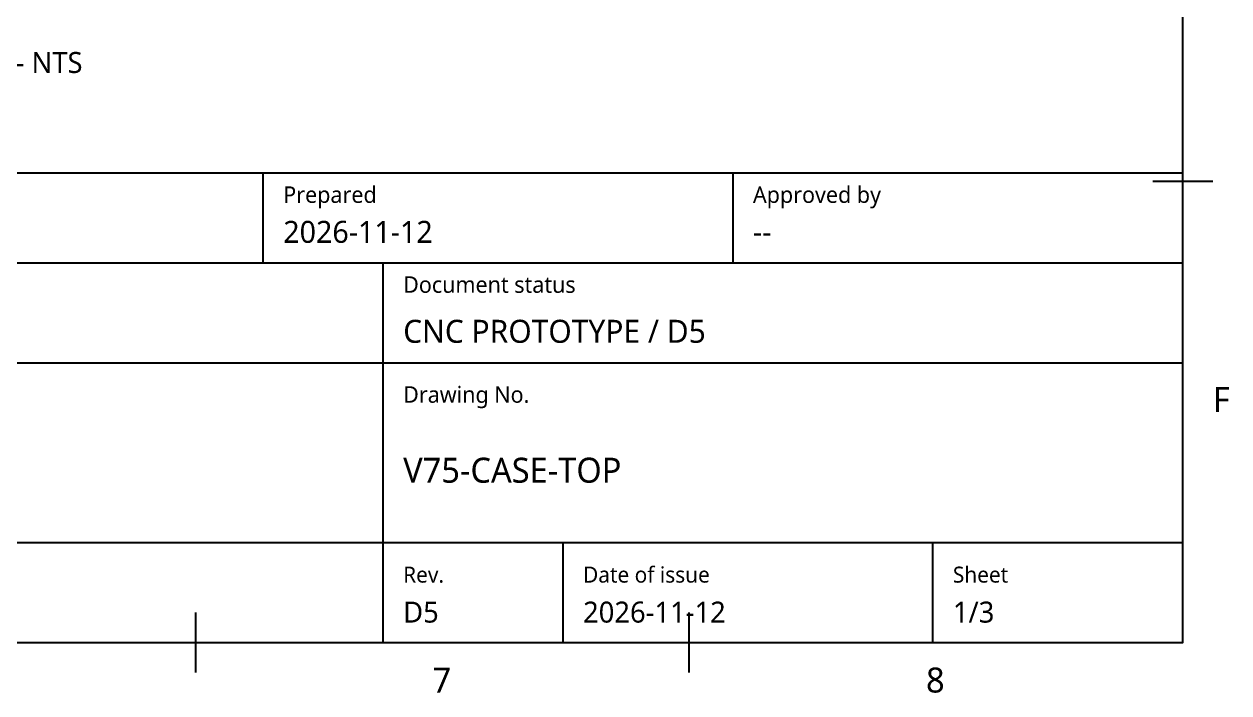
# Model space of a CAD drawing. Header units: millimetres. Extents: x 9 to 415, y 5 to 293.
# Drawn here: x 294.1 to 414.6, y 5 to 71.9 of the extents above; entities that cross this region are included whole.
import ezdxf

# ---------------------------------------------------------------- set-up
doc = ezdxf.new("R2010")
doc.units = ezdxf.units.MM
doc.layers.add('NOTES', color=7, linetype='Continuous')
doc.layers.add('VISIBLE', color=7, linetype='Continuous')
doc.styles.add('OpenSans', font='OpenSans-Regular.ttf')

msp = doc.modelspace()

# ---------------------------------------------------------------- linework, layer by layer
at = {"layer": 'VISIBLE'}
for points in [[(15, 10), (410, 10), (410, 287), (15, 287), (15, 10)], [(230, 10), (230, 57), (410, 57)], [(318, 48), (318, 57)], [(365, 48), (365, 57)], [(407, 56.16667), (413, 56.16667)], [(230, 48), (410, 48)], [(330, 10), (330, 48)], [(230, 38), (410, 38)], [(230, 20), (410, 20)], [(348, 10), (348, 20)], [(385, 10), (385, 20)], [(311.25, 7), (311.25, 13)], [(360.625, 7), (360.625, 13)]]:
    msp.add_lwpolyline(points, dxfattribs=at)

# ---------------------------------------------------------------- texts
at = {"layer": 'NOTES', "style": 'OpenSans'}
for s, height, p in [('INTERIOR - NTS', 2.1, (280, 67)), ('Prepared', 1.65, (320, 54)), ('Approved by', 1.65, (367, 54)), ('2026-11-12', 2.2, (320, 50)), ('--', 2.2, (367, 50)), ('Document status', 1.65, (332, 45)), ('CNC PROTOTYPE / D5', 2.3, (332, 40)), ('Drawing No.', 1.65, (332, 34)), ('F', 2.5, (413, 33.08333)), ('V75-CASE-TOP', 2.5, (332, 26)), ('Rev.', 1.6, (332, 16)), ('Date of issue', 1.6, (350, 16)), ('Sheet', 1.6, (387, 16)), ('D5', 2.1, (332, 12)), ('2026-11-12', 2.1, (350, 12)), ('1/3', 2.1, (387, 12)), ('7', 2.5, (334.9375, 5)), ('8', 2.5, (384.3125, 5))]:
    msp.add_text(s, height=height, dxfattribs=at).set_placement(p)

doc.saveas('drawing.dxf')
